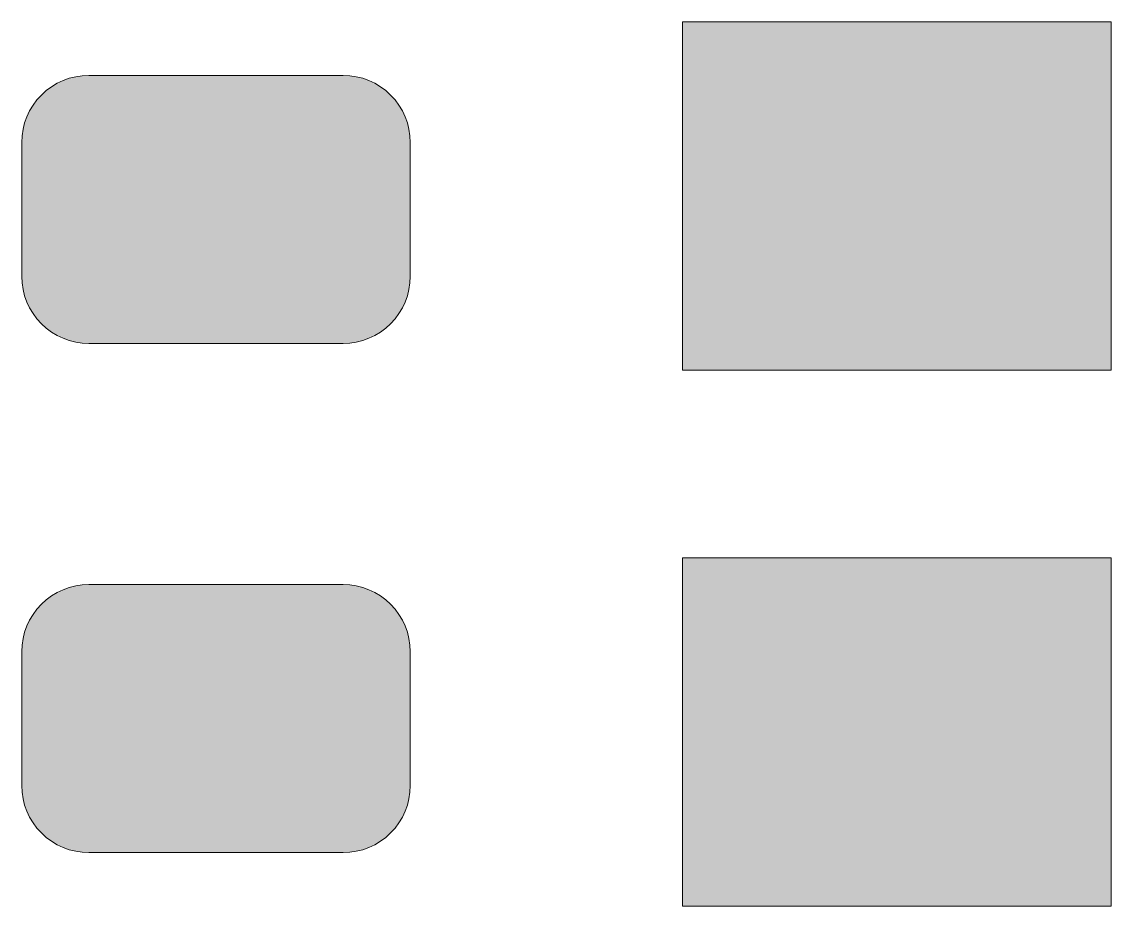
# Model space of a CAD drawing. Header units: millimetres. Extents: x -16.3 to 39.6, y -103.9 to -60.4.
# Drawn here: x 1.645 to 5.711, y -77.699 to -74.399 of the extents above; entities that cross this region are included whole.
import ezdxf

# ---------------------------------------------------------------- set-up
doc = ezdxf.new("R2010")
doc.units = ezdxf.units.MM
doc.header["$MEASUREMENT"] = 0
doc.layers.add('Camada 1', color=7, linetype='Continuous')

msp = doc.modelspace()

# ---------------------------------------------------------------- hatches: boundary and pattern name
at = {"layer": 'Camada 1', "true_color": 0x840000}
h = msp.add_hatch(color=16, dxfattribs=at)
edge = h.paths.add_edge_path()
edge.add_spline(control_points=[(5.7108, -74.399), (5.7108, -74.399), (5.7108, -75.699), (5.7108, -75.699), (5.7108, -75.699), (4.1106, -75.699), (4.1106, -75.699), (4.1106, -75.699), (4.1106, -74.399), (4.1106, -74.399), (4.1106, -74.399), (5.7108, -74.399), (5.7108, -74.399)], knot_values=[0, 0, 0, 0, 0.25, 0.25, 0.25, 0.5, 0.5, 0.5, 0.75, 0.75, 0.75, 1, 1, 1, 1], degree=3, periodic=1)
h = msp.add_hatch(color=16, dxfattribs=at)
edge = h.paths.add_edge_path()
edge.add_spline(control_points=[(2.8693, -74.6002), (2.8693, -74.6002), (2.8934, -74.6038), (2.8934, -74.6038), (2.8934, -74.6038), (2.9173, -74.6098), (2.9173, -74.6098), (2.9173, -74.6098), (2.9404, -74.618), (2.9404, -74.618), (2.9404, -74.618), (2.9625, -74.6285), (2.9625, -74.6285), (2.9625, -74.6285), (2.9836, -74.6412), (2.9836, -74.6412), (2.9836, -74.6412), (3.0032, -74.6558), (3.0032, -74.6558), (3.0032, -74.6558), (3.0215, -74.6723), (3.0215, -74.6723), (3.0215, -74.6723), (3.038, -74.6904), (3.038, -74.6904), (3.038, -74.6904), (3.0525, -74.7101), (3.0525, -74.7101), (3.0525, -74.7101), (3.0652, -74.7312), (3.0652, -74.7312), (3.0652, -74.7312), (3.0756, -74.7534), (3.0756, -74.7534), (3.0756, -74.7534), (3.0839, -74.7764), (3.0839, -74.7764), (3.0839, -74.7764), (3.0898, -74.8002), (3.0898, -74.8002), (3.0898, -74.8002), (3.0936, -74.8245), (3.0936, -74.8245), (3.0936, -74.8245), (3.0946, -74.849), (3.0946, -74.849), (3.0946, -74.849), (3.0946, -75.349), (3.0946, -75.349), (3.0946, -75.349), (3.0936, -75.3735), (3.0936, -75.3735), (3.0936, -75.3735), (3.0898, -75.3978), (3.0898, -75.3978), (3.0898, -75.3978), (3.0839, -75.4216), (3.0839, -75.4216), (3.0839, -75.4216), (3.0756, -75.4447), (3.0756, -75.4447), (3.0756, -75.4447), (3.0652, -75.4669), (3.0652, -75.4669), (3.0652, -75.4669), (3.0525, -75.4879), (3.0525, -75.4879), (3.0525, -75.4879), (3.038, -75.5076), (3.038, -75.5076), (3.038, -75.5076), (3.0215, -75.5258), (3.0215, -75.5258), (3.0215, -75.5258), (3.0032, -75.5423), (3.0032, -75.5423), (3.0032, -75.5423), (2.9836, -75.5569), (2.9836, -75.5569), (2.9836, -75.5569), (2.9625, -75.5695), (2.9625, -75.5695), (2.9625, -75.5695), (2.9404, -75.58), (2.9404, -75.58), (2.9404, -75.58), (2.9173, -75.5883), (2.9173, -75.5883), (2.9173, -75.5883), (2.8934, -75.5942), (2.8934, -75.5942), (2.8934, -75.5942), (2.8693, -75.5978), (2.8693, -75.5978), (2.8693, -75.5978), (2.8447, -75.599), (2.8447, -75.599), (2.8447, -75.599), (1.8947, -75.599), (1.8947, -75.599), (1.8947, -75.599), (1.8701, -75.5978), (1.8701, -75.5978), (1.8701, -75.5978), (1.846, -75.5942), (1.846, -75.5942), (1.846, -75.5942), (1.8221, -75.5883), (1.8221, -75.5883), (1.8221, -75.5883), (1.799, -75.58), (1.799, -75.58), (1.799, -75.58), (1.7769, -75.5695), (1.7769, -75.5695), (1.7769, -75.5695), (1.7558, -75.5569), (1.7558, -75.5569), (1.7558, -75.5569), (1.7362, -75.5423), (1.7362, -75.5423), (1.7362, -75.5423), (1.7179, -75.5258), (1.7179, -75.5258), (1.7179, -75.5258), (1.7014, -75.5076), (1.7014, -75.5076), (1.7014, -75.5076), (1.6869, -75.4879), (1.6869, -75.4879), (1.6869, -75.4879), (1.6742, -75.4669), (1.6742, -75.4669), (1.6742, -75.4669), (1.6638, -75.4447), (1.6638, -75.4447), (1.6638, -75.4447), (1.6555, -75.4216), (1.6555, -75.4216), (1.6555, -75.4216), (1.6496, -75.3978), (1.6496, -75.3978), (1.6496, -75.3978), (1.6458, -75.3735), (1.6458, -75.3735), (1.6458, -75.3735), (1.6448, -75.349), (1.6448, -75.349), (1.6448, -75.349), (1.6448, -74.849), (1.6448, -74.849), (1.6448, -74.849), (1.6458, -74.8245), (1.6458, -74.8245), (1.6458, -74.8245), (1.6496, -74.8002), (1.6496, -74.8002), (1.6496, -74.8002), (1.6555, -74.7764), (1.6555, -74.7764), (1.6555, -74.7764), (1.6638, -74.7534), (1.6638, -74.7534), (1.6638, -74.7534), (1.6742, -74.7312), (1.6742, -74.7312), (1.6742, -74.7312), (1.6869, -74.7101), (1.6869, -74.7101), (1.6869, -74.7101), (1.7014, -74.6904), (1.7014, -74.6904), (1.7014, -74.6904), (1.7179, -74.6723), (1.7179, -74.6723), (1.7179, -74.6723), (1.7362, -74.6558), (1.7362, -74.6558), (1.7362, -74.6558), (1.7558, -74.6412), (1.7558, -74.6412), (1.7558, -74.6412), (1.7769, -74.6285), (1.7769, -74.6285), (1.7769, -74.6285), (1.799, -74.618), (1.799, -74.618), (1.799, -74.618), (1.8221, -74.6098), (1.8221, -74.6098), (1.8221, -74.6098), (1.846, -74.6038), (1.846, -74.6038), (1.846, -74.6038), (1.8701, -74.6002), (1.8701, -74.6002), (1.8701, -74.6002), (1.8947, -74.599), (1.8947, -74.599), (1.8947, -74.599), (2.8447, -74.599), (2.8447, -74.599), (2.8447, -74.599), (2.8693, -74.6002), (2.8693, -74.6002)], knot_values=[0, 0, 0, 0, 0.014706, 0.014706, 0.014706, 0.029412, 0.029412, 0.029412, 0.044118, 0.044118, 0.044118, 0.058824, 0.058824, 0.058824, 0.073529, 0.073529, 0.073529, 0.088235, 0.088235, 0.088235, 0.102941, 0.102941, 0.102941, 0.117647, 0.117647, 0.117647, 0.132353, 0.132353, 0.132353, 0.147059, 0.147059, 0.147059, 0.161765, 0.161765, 0.161765, 0.176471, 0.176471, 0.176471, 0.191176, 0.191176, 0.191176, 0.205882, 0.205882, 0.205882, 0.220588, 0.220588, 0.220588, 0.235294, 0.235294, 0.235294, 0.25, 0.25, 0.25, 0.264706, 0.264706, 0.264706, 0.279412, 0.279412, 0.279412, 0.294118, 0.294118, 0.294118, 0.308824, 0.308824, 0.308824, 0.323529, 0.323529, 0.323529, 0.338235, 0.338235, 0.338235, 0.352941, 0.352941, 0.352941, 0.367647, 0.367647, 0.367647, 0.382353, 0.382353, 0.382353, 0.397059, 0.397059, 0.397059, 0.411765, 0.411765, 0.411765, 0.426471, 0.426471, 0.426471, 0.441176, 0.441176, 0.441176, 0.455882, 0.455882, 0.455882, 0.470588, 0.470588, 0.470588, 0.485294, 0.485294, 0.485294, 0.5, 0.5, 0.5, 0.514706, 0.514706, 0.514706, 0.529412, 0.529412, 0.529412, 0.544118, 0.544118, 0.544118, 0.558824, 0.558824, 0.558824, 0.573529, 0.573529, 0.573529, 0.588235, 0.588235, 0.588235, 0.602941, 0.602941, 0.602941, 0.617647, 0.617647, 0.617647, 0.632353, 0.632353, 0.632353, 0.647059, 0.647059, 0.647059, 0.661765, 0.661765, 0.661765, 0.676471, 0.676471, 0.676471, 0.691176, 0.691176, 0.691176, 0.705882, 0.705882, 0.705882, 0.720588, 0.720588, 0.720588, 0.735294, 0.735294, 0.735294, 0.75, 0.75, 0.75, 0.764706, 0.764706, 0.764706, 0.779412, 0.779412, 0.779412, 0.794118, 0.794118, 0.794118, 0.808824, 0.808824, 0.808824, 0.823529, 0.823529, 0.823529, 0.838235, 0.838235, 0.838235, 0.852941, 0.852941, 0.852941, 0.867647, 0.867647, 0.867647, 0.882353, 0.882353, 0.882353, 0.897059, 0.897059, 0.897059, 0.911765, 0.911765, 0.911765, 0.926471, 0.926471, 0.926471, 0.941176, 0.941176, 0.941176, 0.955882, 0.955882, 0.955882, 0.970588, 0.970588, 0.970588, 0.985294, 0.985294, 0.985294, 1, 1, 1, 1], degree=3, periodic=1)
h = msp.add_hatch(color=16, dxfattribs=at)
edge = h.paths.add_edge_path()
edge.add_spline(control_points=[(5.7108, -76.399), (5.7108, -76.399), (5.7108, -77.699), (5.7108, -77.699), (5.7108, -77.699), (4.1106, -77.699), (4.1106, -77.699), (4.1106, -77.699), (4.1106, -76.399), (4.1106, -76.399), (4.1106, -76.399), (5.7108, -76.399), (5.7108, -76.399)], knot_values=[0, 0, 0, 0, 0.25, 0.25, 0.25, 0.5, 0.5, 0.5, 0.75, 0.75, 0.75, 1, 1, 1, 1], degree=3, periodic=1)
h = msp.add_hatch(color=16, dxfattribs=at)
edge = h.paths.add_edge_path()
edge.add_spline(control_points=[(2.8693, -76.5002), (2.8693, -76.5002), (2.8934, -76.5038), (2.8934, -76.5038), (2.8934, -76.5038), (2.9173, -76.5098), (2.9173, -76.5098), (2.9173, -76.5098), (2.9404, -76.518), (2.9404, -76.518), (2.9404, -76.518), (2.9625, -76.5285), (2.9625, -76.5285), (2.9625, -76.5285), (2.9836, -76.5412), (2.9836, -76.5412), (2.9836, -76.5412), (3.0032, -76.5558), (3.0032, -76.5558), (3.0032, -76.5558), (3.0215, -76.5722), (3.0215, -76.5722), (3.0215, -76.5722), (3.038, -76.5904), (3.038, -76.5904), (3.038, -76.5904), (3.0525, -76.6101), (3.0525, -76.6101), (3.0525, -76.6101), (3.0652, -76.6312), (3.0652, -76.6312), (3.0652, -76.6312), (3.0756, -76.6534), (3.0756, -76.6534), (3.0756, -76.6534), (3.0839, -76.6764), (3.0839, -76.6764), (3.0839, -76.6764), (3.0898, -76.7002), (3.0898, -76.7002), (3.0898, -76.7002), (3.0936, -76.7245), (3.0936, -76.7245), (3.0936, -76.7245), (3.0946, -76.749), (3.0946, -76.749), (3.0946, -76.749), (3.0946, -77.249), (3.0946, -77.249), (3.0946, -77.249), (3.0936, -77.2735), (3.0936, -77.2735), (3.0936, -77.2735), (3.0898, -77.2978), (3.0898, -77.2978), (3.0898, -77.2978), (3.0839, -77.3216), (3.0839, -77.3216), (3.0839, -77.3216), (3.0756, -77.3447), (3.0756, -77.3447), (3.0756, -77.3447), (3.0652, -77.3669), (3.0652, -77.3669), (3.0652, -77.3669), (3.0525, -77.3879), (3.0525, -77.3879), (3.0525, -77.3879), (3.038, -77.4076), (3.038, -77.4076), (3.038, -77.4076), (3.0215, -77.4258), (3.0215, -77.4258), (3.0215, -77.4258), (3.0032, -77.4423), (3.0032, -77.4423), (3.0032, -77.4423), (2.9836, -77.4569), (2.9836, -77.4569), (2.9836, -77.4569), (2.9625, -77.4695), (2.9625, -77.4695), (2.9625, -77.4695), (2.9404, -77.48), (2.9404, -77.48), (2.9404, -77.48), (2.9173, -77.4882), (2.9173, -77.4882), (2.9173, -77.4882), (2.8934, -77.4942), (2.8934, -77.4942), (2.8934, -77.4942), (2.8693, -77.4978), (2.8693, -77.4978), (2.8693, -77.4978), (2.8447, -77.499), (2.8447, -77.499), (2.8447, -77.499), (1.8947, -77.499), (1.8947, -77.499), (1.8947, -77.499), (1.8701, -77.4978), (1.8701, -77.4978), (1.8701, -77.4978), (1.846, -77.4942), (1.846, -77.4942), (1.846, -77.4942), (1.8221, -77.4882), (1.8221, -77.4882), (1.8221, -77.4882), (1.799, -77.48), (1.799, -77.48), (1.799, -77.48), (1.7769, -77.4695), (1.7769, -77.4695), (1.7769, -77.4695), (1.7558, -77.4569), (1.7558, -77.4569), (1.7558, -77.4569), (1.7362, -77.4423), (1.7362, -77.4423), (1.7362, -77.4423), (1.7179, -77.4258), (1.7179, -77.4258), (1.7179, -77.4258), (1.7014, -77.4076), (1.7014, -77.4076), (1.7014, -77.4076), (1.6869, -77.3879), (1.6869, -77.3879), (1.6869, -77.3879), (1.6742, -77.3669), (1.6742, -77.3669), (1.6742, -77.3669), (1.6638, -77.3447), (1.6638, -77.3447), (1.6638, -77.3447), (1.6555, -77.3216), (1.6555, -77.3216), (1.6555, -77.3216), (1.6496, -77.2978), (1.6496, -77.2978), (1.6496, -77.2978), (1.6458, -77.2735), (1.6458, -77.2735), (1.6458, -77.2735), (1.6448, -77.249), (1.6448, -77.249), (1.6448, -77.249), (1.6448, -76.749), (1.6448, -76.749), (1.6448, -76.749), (1.6458, -76.7245), (1.6458, -76.7245), (1.6458, -76.7245), (1.6496, -76.7002), (1.6496, -76.7002), (1.6496, -76.7002), (1.6555, -76.6764), (1.6555, -76.6764), (1.6555, -76.6764), (1.6638, -76.6534), (1.6638, -76.6534), (1.6638, -76.6534), (1.6742, -76.6312), (1.6742, -76.6312), (1.6742, -76.6312), (1.6869, -76.6101), (1.6869, -76.6101), (1.6869, -76.6101), (1.7014, -76.5904), (1.7014, -76.5904), (1.7014, -76.5904), (1.7179, -76.5722), (1.7179, -76.5722), (1.7179, -76.5722), (1.7362, -76.5558), (1.7362, -76.5558), (1.7362, -76.5558), (1.7558, -76.5412), (1.7558, -76.5412), (1.7558, -76.5412), (1.7769, -76.5285), (1.7769, -76.5285), (1.7769, -76.5285), (1.799, -76.518), (1.799, -76.518), (1.799, -76.518), (1.8221, -76.5098), (1.8221, -76.5098), (1.8221, -76.5098), (1.846, -76.5038), (1.846, -76.5038), (1.846, -76.5038), (1.8701, -76.5002), (1.8701, -76.5002), (1.8701, -76.5002), (1.8947, -76.499), (1.8947, -76.499), (1.8947, -76.499), (2.8447, -76.499), (2.8447, -76.499), (2.8447, -76.499), (2.8693, -76.5002), (2.8693, -76.5002)], knot_values=[0, 0, 0, 0, 0.014706, 0.014706, 0.014706, 0.029412, 0.029412, 0.029412, 0.044118, 0.044118, 0.044118, 0.058824, 0.058824, 0.058824, 0.073529, 0.073529, 0.073529, 0.088235, 0.088235, 0.088235, 0.102941, 0.102941, 0.102941, 0.117647, 0.117647, 0.117647, 0.132353, 0.132353, 0.132353, 0.147059, 0.147059, 0.147059, 0.161765, 0.161765, 0.161765, 0.176471, 0.176471, 0.176471, 0.191176, 0.191176, 0.191176, 0.205882, 0.205882, 0.205882, 0.220588, 0.220588, 0.220588, 0.235294, 0.235294, 0.235294, 0.25, 0.25, 0.25, 0.264706, 0.264706, 0.264706, 0.279412, 0.279412, 0.279412, 0.294118, 0.294118, 0.294118, 0.308824, 0.308824, 0.308824, 0.323529, 0.323529, 0.323529, 0.338235, 0.338235, 0.338235, 0.352941, 0.352941, 0.352941, 0.367647, 0.367647, 0.367647, 0.382353, 0.382353, 0.382353, 0.397059, 0.397059, 0.397059, 0.411765, 0.411765, 0.411765, 0.426471, 0.426471, 0.426471, 0.441176, 0.441176, 0.441176, 0.455882, 0.455882, 0.455882, 0.470588, 0.470588, 0.470588, 0.485294, 0.485294, 0.485294, 0.5, 0.5, 0.5, 0.514706, 0.514706, 0.514706, 0.529412, 0.529412, 0.529412, 0.544118, 0.544118, 0.544118, 0.558824, 0.558824, 0.558824, 0.573529, 0.573529, 0.573529, 0.588235, 0.588235, 0.588235, 0.602941, 0.602941, 0.602941, 0.617647, 0.617647, 0.617647, 0.632353, 0.632353, 0.632353, 0.647059, 0.647059, 0.647059, 0.661765, 0.661765, 0.661765, 0.676471, 0.676471, 0.676471, 0.691176, 0.691176, 0.691176, 0.705882, 0.705882, 0.705882, 0.720588, 0.720588, 0.720588, 0.735294, 0.735294, 0.735294, 0.75, 0.75, 0.75, 0.764706, 0.764706, 0.764706, 0.779412, 0.779412, 0.779412, 0.794118, 0.794118, 0.794118, 0.808824, 0.808824, 0.808824, 0.823529, 0.823529, 0.823529, 0.838235, 0.838235, 0.838235, 0.852941, 0.852941, 0.852941, 0.867647, 0.867647, 0.867647, 0.882353, 0.882353, 0.882353, 0.897059, 0.897059, 0.897059, 0.911765, 0.911765, 0.911765, 0.926471, 0.926471, 0.926471, 0.941176, 0.941176, 0.941176, 0.955882, 0.955882, 0.955882, 0.970588, 0.970588, 0.970588, 0.985294, 0.985294, 0.985294, 1, 1, 1, 1], degree=3, periodic=1)

# ---------------------------------------------------------------- linework, layer by layer
at = {"layer": 'Camada 1', "color": 16, "lineweight": 0}
for points, knots in [([(5.7108, -74.399), (5.7108, -74.399), (5.7108, -75.699), (5.7108, -75.699), (5.7108, -75.699), (4.1106, -75.699), (4.1106, -75.699), (4.1106, -75.699), (4.1106, -74.399), (4.1106, -74.399), (4.1106, -74.399), (5.7108, -74.399), (5.7108, -74.399)], [0, 0, 0, 0, 0.25, 0.25, 0.25, 0.5, 0.5, 0.5, 0.75, 0.75, 0.75, 1, 1, 1, 1]), ([(2.8693, -74.6002), (2.8693, -74.6002), (2.8934, -74.6038), (2.8934, -74.6038), (2.8934, -74.6038), (2.9173, -74.6098), (2.9173, -74.6098), (2.9173, -74.6098), (2.9404, -74.618), (2.9404, -74.618), (2.9404, -74.618), (2.9625, -74.6285), (2.9625, -74.6285), (2.9625, -74.6285), (2.9836, -74.6412), (2.9836, -74.6412), (2.9836, -74.6412), (3.0032, -74.6558), (3.0032, -74.6558), (3.0032, -74.6558), (3.0215, -74.6723), (3.0215, -74.6723), (3.0215, -74.6723), (3.038, -74.6904), (3.038, -74.6904), (3.038, -74.6904), (3.0525, -74.7101), (3.0525, -74.7101), (3.0525, -74.7101), (3.0652, -74.7312), (3.0652, -74.7312), (3.0652, -74.7312), (3.0756, -74.7534), (3.0756, -74.7534), (3.0756, -74.7534), (3.0839, -74.7764), (3.0839, -74.7764), (3.0839, -74.7764), (3.0898, -74.8002), (3.0898, -74.8002), (3.0898, -74.8002), (3.0936, -74.8245), (3.0936, -74.8245), (3.0936, -74.8245), (3.0946, -74.849), (3.0946, -74.849), (3.0946, -74.849), (3.0946, -75.349), (3.0946, -75.349), (3.0946, -75.349), (3.0936, -75.3735), (3.0936, -75.3735), (3.0936, -75.3735), (3.0898, -75.3978), (3.0898, -75.3978), (3.0898, -75.3978), (3.0839, -75.4216), (3.0839, -75.4216), (3.0839, -75.4216), (3.0756, -75.4447), (3.0756, -75.4447), (3.0756, -75.4447), (3.0652, -75.4669), (3.0652, -75.4669), (3.0652, -75.4669), (3.0525, -75.4879), (3.0525, -75.4879), (3.0525, -75.4879), (3.038, -75.5076), (3.038, -75.5076), (3.038, -75.5076), (3.0215, -75.5258), (3.0215, -75.5258), (3.0215, -75.5258), (3.0032, -75.5423), (3.0032, -75.5423), (3.0032, -75.5423), (2.9836, -75.5569), (2.9836, -75.5569), (2.9836, -75.5569), (2.9625, -75.5695), (2.9625, -75.5695), (2.9625, -75.5695), (2.9404, -75.58), (2.9404, -75.58), (2.9404, -75.58), (2.9173, -75.5883), (2.9173, -75.5883), (2.9173, -75.5883), (2.8934, -75.5942), (2.8934, -75.5942), (2.8934, -75.5942), (2.8693, -75.5978), (2.8693, -75.5978), (2.8693, -75.5978), (2.8447, -75.599), (2.8447, -75.599), (2.8447, -75.599), (1.8947, -75.599), (1.8947, -75.599), (1.8947, -75.599), (1.8701, -75.5978), (1.8701, -75.5978), (1.8701, -75.5978), (1.846, -75.5942), (1.846, -75.5942), (1.846, -75.5942), (1.8221, -75.5883), (1.8221, -75.5883), (1.8221, -75.5883), (1.799, -75.58), (1.799, -75.58), (1.799, -75.58), (1.7769, -75.5695), (1.7769, -75.5695), (1.7769, -75.5695), (1.7558, -75.5569), (1.7558, -75.5569), (1.7558, -75.5569), (1.7362, -75.5423), (1.7362, -75.5423), (1.7362, -75.5423), (1.7179, -75.5258), (1.7179, -75.5258), (1.7179, -75.5258), (1.7014, -75.5076), (1.7014, -75.5076), (1.7014, -75.5076), (1.6869, -75.4879), (1.6869, -75.4879), (1.6869, -75.4879), (1.6742, -75.4669), (1.6742, -75.4669), (1.6742, -75.4669), (1.6638, -75.4447), (1.6638, -75.4447), (1.6638, -75.4447), (1.6555, -75.4216), (1.6555, -75.4216), (1.6555, -75.4216), (1.6496, -75.3978), (1.6496, -75.3978), (1.6496, -75.3978), (1.6458, -75.3735), (1.6458, -75.3735), (1.6458, -75.3735), (1.6448, -75.349), (1.6448, -75.349), (1.6448, -75.349), (1.6448, -74.849), (1.6448, -74.849), (1.6448, -74.849), (1.6458, -74.8245), (1.6458, -74.8245), (1.6458, -74.8245), (1.6496, -74.8002), (1.6496, -74.8002), (1.6496, -74.8002), (1.6555, -74.7764), (1.6555, -74.7764), (1.6555, -74.7764), (1.6638, -74.7534), (1.6638, -74.7534), (1.6638, -74.7534), (1.6742, -74.7312), (1.6742, -74.7312), (1.6742, -74.7312), (1.6869, -74.7101), (1.6869, -74.7101), (1.6869, -74.7101), (1.7014, -74.6904), (1.7014, -74.6904), (1.7014, -74.6904), (1.7179, -74.6723), (1.7179, -74.6723), (1.7179, -74.6723), (1.7362, -74.6558), (1.7362, -74.6558), (1.7362, -74.6558), (1.7558, -74.6412), (1.7558, -74.6412), (1.7558, -74.6412), (1.7769, -74.6285), (1.7769, -74.6285), (1.7769, -74.6285), (1.799, -74.618), (1.799, -74.618), (1.799, -74.618), (1.8221, -74.6098), (1.8221, -74.6098), (1.8221, -74.6098), (1.846, -74.6038), (1.846, -74.6038), (1.846, -74.6038), (1.8701, -74.6002), (1.8701, -74.6002), (1.8701, -74.6002), (1.8947, -74.599), (1.8947, -74.599), (1.8947, -74.599), (2.8447, -74.599), (2.8447, -74.599), (2.8447, -74.599), (2.8693, -74.6002), (2.8693, -74.6002)], [0, 0, 0, 0, 0.014706, 0.014706, 0.014706, 0.029412, 0.029412, 0.029412, 0.044118, 0.044118, 0.044118, 0.058824, 0.058824, 0.058824, 0.073529, 0.073529, 0.073529, 0.088235, 0.088235, 0.088235, 0.102941, 0.102941, 0.102941, 0.117647, 0.117647, 0.117647, 0.132353, 0.132353, 0.132353, 0.147059, 0.147059, 0.147059, 0.161765, 0.161765, 0.161765, 0.176471, 0.176471, 0.176471, 0.191176, 0.191176, 0.191176, 0.205882, 0.205882, 0.205882, 0.220588, 0.220588, 0.220588, 0.235294, 0.235294, 0.235294, 0.25, 0.25, 0.25, 0.264706, 0.264706, 0.264706, 0.279412, 0.279412, 0.279412, 0.294118, 0.294118, 0.294118, 0.308824, 0.308824, 0.308824, 0.323529, 0.323529, 0.323529, 0.338235, 0.338235, 0.338235, 0.352941, 0.352941, 0.352941, 0.367647, 0.367647, 0.367647, 0.382353, 0.382353, 0.382353, 0.397059, 0.397059, 0.397059, 0.411765, 0.411765, 0.411765, 0.426471, 0.426471, 0.426471, 0.441176, 0.441176, 0.441176, 0.455882, 0.455882, 0.455882, 0.470588, 0.470588, 0.470588, 0.485294, 0.485294, 0.485294, 0.5, 0.5, 0.5, 0.514706, 0.514706, 0.514706, 0.529412, 0.529412, 0.529412, 0.544118, 0.544118, 0.544118, 0.558824, 0.558824, 0.558824, 0.573529, 0.573529, 0.573529, 0.588235, 0.588235, 0.588235, 0.602941, 0.602941, 0.602941, 0.617647, 0.617647, 0.617647, 0.632353, 0.632353, 0.632353, 0.647059, 0.647059, 0.647059, 0.661765, 0.661765, 0.661765, 0.676471, 0.676471, 0.676471, 0.691176, 0.691176, 0.691176, 0.705882, 0.705882, 0.705882, 0.720588, 0.720588, 0.720588, 0.735294, 0.735294, 0.735294, 0.75, 0.75, 0.75, 0.764706, 0.764706, 0.764706, 0.779412, 0.779412, 0.779412, 0.794118, 0.794118, 0.794118, 0.808824, 0.808824, 0.808824, 0.823529, 0.823529, 0.823529, 0.838235, 0.838235, 0.838235, 0.852941, 0.852941, 0.852941, 0.867647, 0.867647, 0.867647, 0.882353, 0.882353, 0.882353, 0.897059, 0.897059, 0.897059, 0.911765, 0.911765, 0.911765, 0.926471, 0.926471, 0.926471, 0.941176, 0.941176, 0.941176, 0.955882, 0.955882, 0.955882, 0.970588, 0.970588, 0.970588, 0.985294, 0.985294, 0.985294, 1, 1, 1, 1]), ([(5.7108, -76.399), (5.7108, -76.399), (5.7108, -77.699), (5.7108, -77.699), (5.7108, -77.699), (4.1106, -77.699), (4.1106, -77.699), (4.1106, -77.699), (4.1106, -76.399), (4.1106, -76.399), (4.1106, -76.399), (5.7108, -76.399), (5.7108, -76.399)], [0, 0, 0, 0, 0.25, 0.25, 0.25, 0.5, 0.5, 0.5, 0.75, 0.75, 0.75, 1, 1, 1, 1]), ([(2.8693, -76.5002), (2.8693, -76.5002), (2.8934, -76.5038), (2.8934, -76.5038), (2.8934, -76.5038), (2.9173, -76.5098), (2.9173, -76.5098), (2.9173, -76.5098), (2.9404, -76.518), (2.9404, -76.518), (2.9404, -76.518), (2.9625, -76.5285), (2.9625, -76.5285), (2.9625, -76.5285), (2.9836, -76.5412), (2.9836, -76.5412), (2.9836, -76.5412), (3.0032, -76.5558), (3.0032, -76.5558), (3.0032, -76.5558), (3.0215, -76.5722), (3.0215, -76.5722), (3.0215, -76.5722), (3.038, -76.5904), (3.038, -76.5904), (3.038, -76.5904), (3.0525, -76.6101), (3.0525, -76.6101), (3.0525, -76.6101), (3.0652, -76.6312), (3.0652, -76.6312), (3.0652, -76.6312), (3.0756, -76.6534), (3.0756, -76.6534), (3.0756, -76.6534), (3.0839, -76.6764), (3.0839, -76.6764), (3.0839, -76.6764), (3.0898, -76.7002), (3.0898, -76.7002), (3.0898, -76.7002), (3.0936, -76.7245), (3.0936, -76.7245), (3.0936, -76.7245), (3.0946, -76.749), (3.0946, -76.749), (3.0946, -76.749), (3.0946, -77.249), (3.0946, -77.249), (3.0946, -77.249), (3.0936, -77.2735), (3.0936, -77.2735), (3.0936, -77.2735), (3.0898, -77.2978), (3.0898, -77.2978), (3.0898, -77.2978), (3.0839, -77.3216), (3.0839, -77.3216), (3.0839, -77.3216), (3.0756, -77.3447), (3.0756, -77.3447), (3.0756, -77.3447), (3.0652, -77.3669), (3.0652, -77.3669), (3.0652, -77.3669), (3.0525, -77.3879), (3.0525, -77.3879), (3.0525, -77.3879), (3.038, -77.4076), (3.038, -77.4076), (3.038, -77.4076), (3.0215, -77.4258), (3.0215, -77.4258), (3.0215, -77.4258), (3.0032, -77.4423), (3.0032, -77.4423), (3.0032, -77.4423), (2.9836, -77.4569), (2.9836, -77.4569), (2.9836, -77.4569), (2.9625, -77.4695), (2.9625, -77.4695), (2.9625, -77.4695), (2.9404, -77.48), (2.9404, -77.48), (2.9404, -77.48), (2.9173, -77.4882), (2.9173, -77.4882), (2.9173, -77.4882), (2.8934, -77.4942), (2.8934, -77.4942), (2.8934, -77.4942), (2.8693, -77.4978), (2.8693, -77.4978), (2.8693, -77.4978), (2.8447, -77.499), (2.8447, -77.499), (2.8447, -77.499), (1.8947, -77.499), (1.8947, -77.499), (1.8947, -77.499), (1.8701, -77.4978), (1.8701, -77.4978), (1.8701, -77.4978), (1.846, -77.4942), (1.846, -77.4942), (1.846, -77.4942), (1.8221, -77.4882), (1.8221, -77.4882), (1.8221, -77.4882), (1.799, -77.48), (1.799, -77.48), (1.799, -77.48), (1.7769, -77.4695), (1.7769, -77.4695), (1.7769, -77.4695), (1.7558, -77.4569), (1.7558, -77.4569), (1.7558, -77.4569), (1.7362, -77.4423), (1.7362, -77.4423), (1.7362, -77.4423), (1.7179, -77.4258), (1.7179, -77.4258), (1.7179, -77.4258), (1.7014, -77.4076), (1.7014, -77.4076), (1.7014, -77.4076), (1.6869, -77.3879), (1.6869, -77.3879), (1.6869, -77.3879), (1.6742, -77.3669), (1.6742, -77.3669), (1.6742, -77.3669), (1.6638, -77.3447), (1.6638, -77.3447), (1.6638, -77.3447), (1.6555, -77.3216), (1.6555, -77.3216), (1.6555, -77.3216), (1.6496, -77.2978), (1.6496, -77.2978), (1.6496, -77.2978), (1.6458, -77.2735), (1.6458, -77.2735), (1.6458, -77.2735), (1.6448, -77.249), (1.6448, -77.249), (1.6448, -77.249), (1.6448, -76.749), (1.6448, -76.749), (1.6448, -76.749), (1.6458, -76.7245), (1.6458, -76.7245), (1.6458, -76.7245), (1.6496, -76.7002), (1.6496, -76.7002), (1.6496, -76.7002), (1.6555, -76.6764), (1.6555, -76.6764), (1.6555, -76.6764), (1.6638, -76.6534), (1.6638, -76.6534), (1.6638, -76.6534), (1.6742, -76.6312), (1.6742, -76.6312), (1.6742, -76.6312), (1.6869, -76.6101), (1.6869, -76.6101), (1.6869, -76.6101), (1.7014, -76.5904), (1.7014, -76.5904), (1.7014, -76.5904), (1.7179, -76.5722), (1.7179, -76.5722), (1.7179, -76.5722), (1.7362, -76.5558), (1.7362, -76.5558), (1.7362, -76.5558), (1.7558, -76.5412), (1.7558, -76.5412), (1.7558, -76.5412), (1.7769, -76.5285), (1.7769, -76.5285), (1.7769, -76.5285), (1.799, -76.518), (1.799, -76.518), (1.799, -76.518), (1.8221, -76.5098), (1.8221, -76.5098), (1.8221, -76.5098), (1.846, -76.5038), (1.846, -76.5038), (1.846, -76.5038), (1.8701, -76.5002), (1.8701, -76.5002), (1.8701, -76.5002), (1.8947, -76.499), (1.8947, -76.499), (1.8947, -76.499), (2.8447, -76.499), (2.8447, -76.499), (2.8447, -76.499), (2.8693, -76.5002), (2.8693, -76.5002)], [0, 0, 0, 0, 0.014706, 0.014706, 0.014706, 0.029412, 0.029412, 0.029412, 0.044118, 0.044118, 0.044118, 0.058824, 0.058824, 0.058824, 0.073529, 0.073529, 0.073529, 0.088235, 0.088235, 0.088235, 0.102941, 0.102941, 0.102941, 0.117647, 0.117647, 0.117647, 0.132353, 0.132353, 0.132353, 0.147059, 0.147059, 0.147059, 0.161765, 0.161765, 0.161765, 0.176471, 0.176471, 0.176471, 0.191176, 0.191176, 0.191176, 0.205882, 0.205882, 0.205882, 0.220588, 0.220588, 0.220588, 0.235294, 0.235294, 0.235294, 0.25, 0.25, 0.25, 0.264706, 0.264706, 0.264706, 0.279412, 0.279412, 0.279412, 0.294118, 0.294118, 0.294118, 0.308824, 0.308824, 0.308824, 0.323529, 0.323529, 0.323529, 0.338235, 0.338235, 0.338235, 0.352941, 0.352941, 0.352941, 0.367647, 0.367647, 0.367647, 0.382353, 0.382353, 0.382353, 0.397059, 0.397059, 0.397059, 0.411765, 0.411765, 0.411765, 0.426471, 0.426471, 0.426471, 0.441176, 0.441176, 0.441176, 0.455882, 0.455882, 0.455882, 0.470588, 0.470588, 0.470588, 0.485294, 0.485294, 0.485294, 0.5, 0.5, 0.5, 0.514706, 0.514706, 0.514706, 0.529412, 0.529412, 0.529412, 0.544118, 0.544118, 0.544118, 0.558824, 0.558824, 0.558824, 0.573529, 0.573529, 0.573529, 0.588235, 0.588235, 0.588235, 0.602941, 0.602941, 0.602941, 0.617647, 0.617647, 0.617647, 0.632353, 0.632353, 0.632353, 0.647059, 0.647059, 0.647059, 0.661765, 0.661765, 0.661765, 0.676471, 0.676471, 0.676471, 0.691176, 0.691176, 0.691176, 0.705882, 0.705882, 0.705882, 0.720588, 0.720588, 0.720588, 0.735294, 0.735294, 0.735294, 0.75, 0.75, 0.75, 0.764706, 0.764706, 0.764706, 0.779412, 0.779412, 0.779412, 0.794118, 0.794118, 0.794118, 0.808824, 0.808824, 0.808824, 0.823529, 0.823529, 0.823529, 0.838235, 0.838235, 0.838235, 0.852941, 0.852941, 0.852941, 0.867647, 0.867647, 0.867647, 0.882353, 0.882353, 0.882353, 0.897059, 0.897059, 0.897059, 0.911765, 0.911765, 0.911765, 0.926471, 0.926471, 0.926471, 0.941176, 0.941176, 0.941176, 0.955882, 0.955882, 0.955882, 0.970588, 0.970588, 0.970588, 0.985294, 0.985294, 0.985294, 1, 1, 1, 1])]:
    msp.add_open_spline(points, degree=3, knots=knots, dxfattribs=at)

doc.saveas('drawing.dxf')
